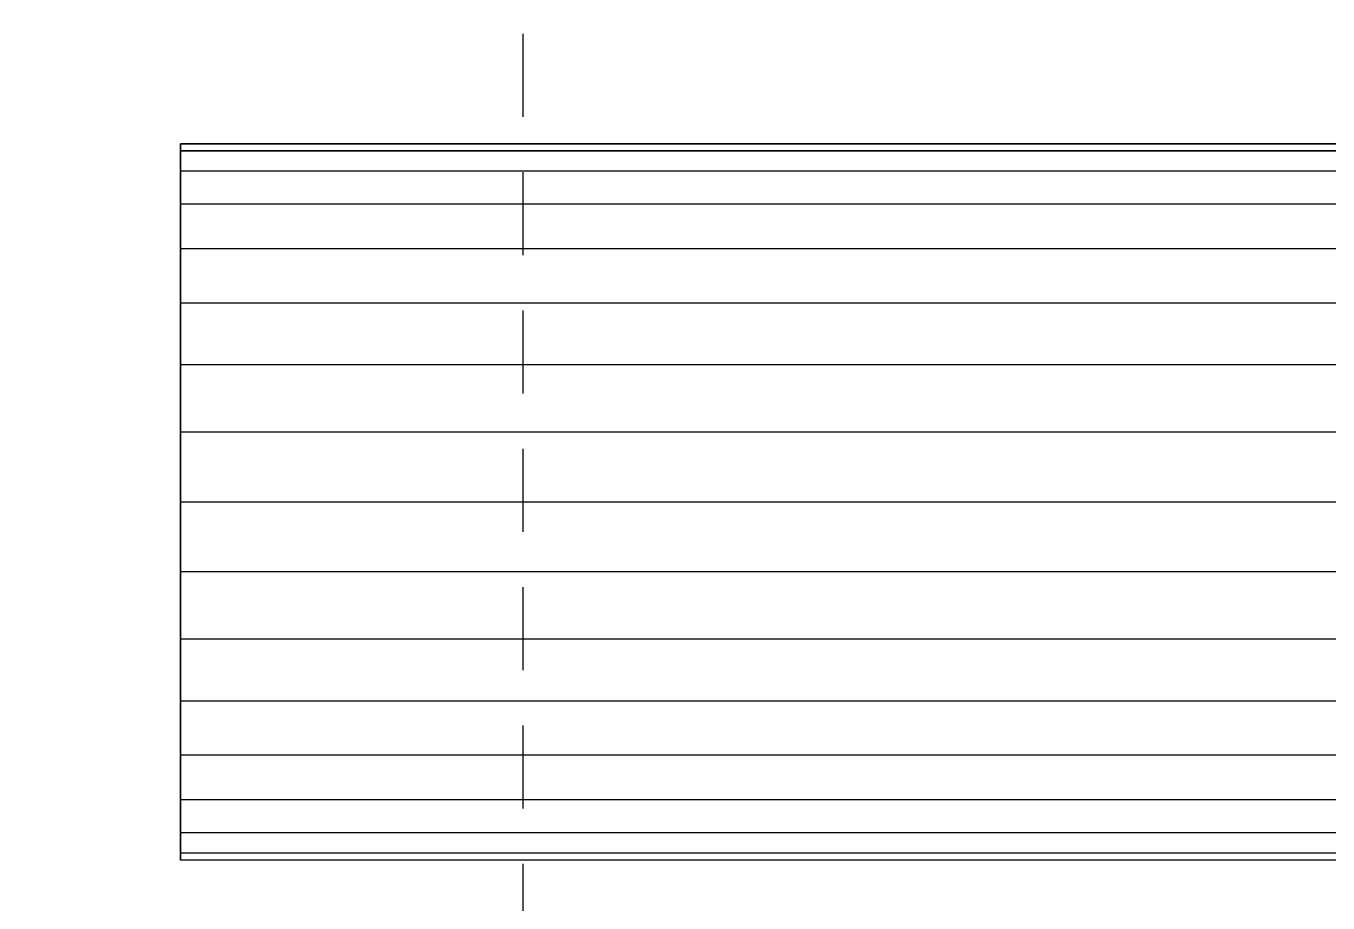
# Model space of a CAD drawing. Header units: millimetres. Extents: x -22443 to 8019, y 3751 to 17584.
# Drawn here: x -19441.9 to -19404.54, y 13608.1 to 13633.26 of the extents above; entities that cross this region are included whole.
import ezdxf

# ---------------------------------------------------------------- set-up
doc = ezdxf.new("R2010")
doc.units = ezdxf.units.MM
doc.linetypes.add('Overhead', pattern=[3.96875, 2.38125, -1.5875])
for name, color, linetype, lineweight in [('A-ANNO-DIMS', 211, 'Continuous', 9), ('A-ANNO-DIMS-50', 211, 'Continuous', 9), ('A-GENM', 13, 'Continuous', 18), ('S-STRS-MBND', 31, 'Overhead', 18)]:
    doc.layers.add(name, color=color, linetype=linetype, lineweight=lineweight)
doc.styles.add('Arial', font='arial.ttf', dxfattribs={"height": 125})
doc.dimstyles.new('Diagonal_-_2_5mm_Arial', dxfattribs={"dimscale": 304.8, "dimtxt": 127.532425, "dimasz": 0.492126, "dimexe": 0.393701, "dimexo": 0.246063, "dimgap": 0.287073, "dimtad": 1, "dimdec": 0, "dimzin": 0, "dimdsep": 46, "dimtxsty": 'Arial', "dimblk1": 'OBLIQUE', "dimblk2": 'OBLIQUE', "dimsah": 1, "dimcen": 0.09, "dimdle": 0.393701, "dimazin": 0, "dimtfac": 1, "dimtdec": 4, "dimtix": 1, "dimtmove": 0, "dimatfit": 3, "dimfxl": 1, "dimtvp": 1, "dimtolj": 1, "dimtzin": 0, "dimarcsym": 2})

# ---------------------------------------------------------------- blocks, each defined once
blk = doc.blocks.new('Nevera autoservicio 1_34m - Nevera autoservicio 1_34m-502275-Level 1')
at = {"layer": 'A-GENM'}
for p, q in [((205.269, -556.59), (205.269, -556.788)), ((205.269, -556.59), (205.269, -556.788)), ((404.102, -556.59), (205.269, -556.59)), ((205.269, -556.59), (205.269, -556.788)), ((404.102, -556.59), (205.269, -556.59)), ((205.269, -556.59), (205.269, -556.788)), ((205.269, -556.59), (205.269, -556.788)), ((205.269, -556.59), (205.269, -556.788)), ((404.102, -556.59), (205.269, -556.59)), ((205.269, -556.788), (205.269, -556.59)), ((205.269, -556.59), (404.102, -556.59)), ((205.269, -556.59), (205.269, -556.788)), ((205.269, -556.59), (205.269, -556.788)), ((205.269, -556.59), (205.269, -556.788)), ((404.102, -556.59), (205.269, -556.59)), ((205.269, -556.788), (205.269, -556.59)), ((205.269, -556.788), (205.269, -556.59)), ((404.102, -556.59), (205.269, -556.59)), ((205.269, -556.59), (205.269, -556.788)), ((205.269, -556.59), (205.269, -556.788)), ((404.102, -556.59), (205.269, -556.59)), ((205.269, -556.59), (205.269, -556.788)), ((404.102, -556.59), (205.269, -556.59)), ((205.269, -556.59), (205.269, -556.788)), ((205.269, -556.59), (205.269, -556.788)), ((205.269, -556.59), (205.269, -556.788)), ((205.269, -556.788), (205.269, -556.59)), ((404.102, -556.59), (205.269, -556.59)), ((404.102, -556.59), (205.269, -556.59)), ((205.269, -556.59), (205.269, -556.788)), ((205.269, -556.59), (205.269, -556.788)), ((205.269, -556.59), (205.269, -556.788)), ((205.269, -556.788), (205.269, -556.59)), ((404.102, -556.59), (205.269, -556.59)), ((404.102, -556.59), (205.269, -556.59)), ((205.269, -556.59), (205.269, -556.788)), ((205.269, -557.373), (205.269, -556.788)), ((205.269, -556.788), (205.269, -557.373)), ((404.102, -556.788), (205.269, -556.788)), ((404.102, -556.788), (205.269, -556.788)), ((205.269, -557.373), (205.269, -556.788)), ((404.102, -556.788), (205.269, -556.788)), ((205.269, -556.788), (205.269, -557.373)), ((404.102, -556.788), (205.269, -556.788)), ((205.269, -557.373), (205.269, -556.788)), ((205.269, -556.788), (205.269, -557.373)), ((404.102, -556.788), (205.269, -556.788)), ((404.102, -556.788), (205.269, -556.788)), ((205.269, -557.373), (205.269, -556.788)), ((404.102, -556.788), (205.269, -556.788)), ((205.269, -556.788), (205.269, -557.373)), ((404.102, -556.788), (205.269, -556.788)), ((205.269, -557.373), (205.269, -556.788)), ((205.269, -556.788), (205.269, -557.373)), ((404.102, -556.788), (205.269, -556.788)), ((404.102, -556.788), (205.269, -556.788)), ((205.269, -557.373), (205.269, -556.788)), ((404.102, -556.788), (205.269, -556.788)), ((205.269, -556.788), (205.269, -557.373)), ((205.269, -556.788), (404.102, -556.788)), ((205.269, -557.373), (205.269, -556.788)), ((205.269, -556.788), (205.269, -557.373)), ((404.102, -556.788), (205.269, -556.788)), ((404.102, -556.788), (205.269, -556.788)), ((205.269, -557.373), (205.269, -556.788)), ((404.102, -556.788), (205.269, -556.788)), ((205.269, -556.788), (205.269, -557.373)), ((404.102, -556.788), (205.269, -556.788)), ((205.269, -557.373), (205.269, -556.788)), ((205.269, -556.788), (205.269, -557.373)), ((404.102, -556.788), (205.269, -556.788)), ((404.102, -556.788), (205.269, -556.788)), ((205.269, -557.373), (205.269, -556.788)), ((404.102, -556.788), (205.269, -556.788)), ((205.269, -556.788), (205.269, -557.373)), ((404.102, -556.788), (205.269, -556.788)), ((205.269, -557.373), (205.269, -556.788)), ((205.269, -556.788), (205.269, -557.373)), ((404.102, -556.788), (205.269, -556.788)), ((404.102, -556.788), (205.269, -556.788)), ((205.269, -557.373), (205.269, -556.788)), ((404.102, -556.788), (205.269, -556.788)), ((205.269, -556.788), (205.269, -557.373)), ((404.102, -556.788), (205.269, -556.788)), ((205.269, -558.322), (205.269, -557.373)), ((205.269, -557.373), (205.269, -558.322)), ((404.102, -557.373), (205.269, -557.373)), ((404.102, -557.373), (205.269, -557.373)), ((205.269, -558.322), (205.269, -557.373)), ((404.102, -557.373), (205.269, -557.373)), ((205.269, -557.373), (205.269, -558.322)), ((404.102, -557.373), (205.269, -557.373)), ((205.269, -558.322), (205.269, -557.373)), ((205.269, -557.373), (205.269, -558.322)), ((404.102, -557.373), (205.269, -557.373)), ((404.102, -557.373), (205.269, -557.373)), ((205.269, -558.322), (205.269, -557.373)), ((404.102, -557.373), (205.269, -557.373)), ((205.269, -557.373), (205.269, -558.322)), ((404.102, -557.373), (205.269, -557.373)), ((205.269, -558.322), (205.269, -557.373)), ((205.269, -557.373), (205.269, -558.322)), ((404.102, -557.373), (205.269, -557.373)), ((404.102, -557.373), (205.269, -557.373)), ((205.269, -558.322), (205.269, -557.373)), ((404.102, -557.373), (205.269, -557.373)), ((205.269, -557.373), (205.269, -558.322)), ((404.102, -557.373), (205.269, -557.373)), ((205.269, -558.322), (205.269, -557.373)), ((205.269, -557.373), (205.269, -558.322)), ((404.102, -557.373), (205.269, -557.373)), ((404.102, -557.373), (205.269, -557.373)), ((205.269, -558.322), (205.269, -557.373)), ((404.102, -557.373), (205.269, -557.373)), ((205.269, -557.373), (205.269, -558.322)), ((404.102, -557.373), (205.269, -557.373)), ((205.269, -558.322), (205.269, -557.373)), ((205.269, -557.373), (205.269, -558.322)), ((404.102, -557.373), (205.269, -557.373)), ((404.102, -557.373), (205.269, -557.373)), ((205.269, -558.322), (205.269, -557.373)), ((404.102, -557.373), (205.269, -557.373)), ((205.269, -557.373), (205.269, -558.322)), ((404.102, -557.373), (205.269, -557.373)), ((205.269, -558.322), (205.269, -557.373)), ((205.269, -557.373), (205.269, -558.322)), ((404.102, -557.373), (205.269, -557.373)), ((404.102, -557.373), (205.269, -557.373)), ((205.269, -558.322), (205.269, -557.373)), ((404.102, -557.373), (205.269, -557.373)), ((205.269, -557.373), (205.269, -558.322)), ((404.102, -557.373), (205.269, -557.373)), ((205.269, -559.6), (205.269, -558.322)), ((205.269, -558.322), (205.269, -559.6)), ((404.102, -558.322), (205.269, -558.322)), ((404.102, -558.322), (205.269, -558.322)), ((205.269, -559.6), (205.269, -558.322)), ((404.102, -558.322), (205.269, -558.322)), ((205.269, -558.322), (205.269, -559.6)), ((404.102, -558.322), (205.269, -558.322)), ((205.269, -559.6), (205.269, -558.322)), ((205.269, -558.322), (205.269, -559.6)), ((404.102, -558.322), (205.269, -558.322)), ((404.102, -558.322), (205.269, -558.322)), ((205.269, -559.6), (205.269, -558.322)), ((404.102, -558.322), (205.269, -558.322)), ((205.269, -558.322), (205.269, -559.6)), ((404.102, -558.322), (205.269, -558.322)), ((205.269, -559.6), (205.269, -558.322)), ((205.269, -558.322), (205.269, -559.6)), ((404.102, -558.322), (205.269, -558.322)), ((404.102, -558.322), (205.269, -558.322)), ((205.269, -559.6), (205.269, -558.322)), ((404.102, -558.322), (205.269, -558.322)), ((205.269, -558.322), (205.269, -559.6)), ((404.102, -558.322), (205.269, -558.322)), ((205.269, -559.6), (205.269, -558.322)), ((205.269, -558.322), (205.269, -559.6)), ((404.102, -558.322), (205.269, -558.322)), ((404.102, -558.322), (205.269, -558.322)), ((205.269, -559.6), (205.269, -558.322)), ((404.102, -558.322), (205.269, -558.322)), ((205.269, -558.322), (205.269, -559.6)), ((404.102, -558.322), (205.269, -558.322)), ((205.269, -559.6), (205.269, -558.322)), ((205.269, -558.322), (205.269, -559.6)), ((404.102, -558.322), (205.269, -558.322)), ((404.102, -558.322), (205.269, -558.322)), ((205.269, -559.6), (205.269, -558.322)), ((404.102, -558.322), (205.269, -558.322)), ((205.269, -558.322), (205.269, -559.6)), ((404.102, -558.322), (205.269, -558.322)), ((205.269, -559.6), (205.269, -558.322)), ((205.269, -558.322), (205.269, -559.6)), ((404.102, -558.322), (205.269, -558.322)), ((404.102, -558.322), (205.269, -558.322)), ((205.269, -559.6), (205.269, -558.322)), ((404.102, -558.322), (205.269, -558.322)), ((205.269, -558.322), (205.269, -559.6)), ((404.102, -558.322), (205.269, -558.322)), ((205.269, -561.157), (205.269, -559.6)), ((205.269, -559.6), (205.269, -561.157)), ((404.102, -559.6), (205.269, -559.6)), ((404.102, -559.6), (205.269, -559.6)), ((205.269, -561.157), (205.269, -559.6)), ((404.102, -559.6), (205.269, -559.6)), ((205.269, -559.6), (205.269, -561.157)), ((404.102, -559.6), (205.269, -559.6)), ((205.269, -561.157), (205.269, -559.6)), ((205.269, -559.6), (205.269, -561.157)), ((404.102, -559.6), (205.269, -559.6)), ((404.102, -559.6), (205.269, -559.6)), ((205.269, -561.157), (205.269, -559.6)), ((404.102, -559.6), (205.269, -559.6)), ((205.269, -559.6), (205.269, -561.157)), ((404.102, -559.6), (205.269, -559.6)), ((205.269, -561.157), (205.269, -559.6)), ((205.269, -559.6), (205.269, -561.157)), ((404.102, -559.6), (205.269, -559.6)), ((404.102, -559.6), (205.269, -559.6)), ((205.269, -561.157), (205.269, -559.6)), ((404.102, -559.6), (205.269, -559.6)), ((205.269, -559.6), (205.269, -561.157)), ((404.102, -559.6), (205.269, -559.6)), ((205.269, -561.157), (205.269, -559.6)), ((205.269, -559.6), (205.269, -561.157)), ((404.102, -559.6), (205.269, -559.6)), ((404.102, -559.6), (205.269, -559.6)), ((205.269, -561.157), (205.269, -559.6)), ((404.102, -559.6), (205.269, -559.6)), ((205.269, -559.6), (205.269, -561.157)), ((404.102, -559.6), (205.269, -559.6)), ((205.269, -561.157), (205.269, -559.6)), ((205.269, -559.6), (205.269, -561.157)), ((404.102, -559.6), (205.269, -559.6)), ((404.102, -559.6), (205.269, -559.6)), ((205.269, -561.157), (205.269, -559.6)), ((404.102, -559.6), (205.269, -559.6)), ((205.269, -559.6), (205.269, -561.157)), ((404.102, -559.6), (205.269, -559.6)), ((205.269, -561.157), (205.269, -559.6)), ((205.269, -559.6), (205.269, -561.157)), ((404.102, -559.6), (205.269, -559.6)), ((404.102, -559.6), (205.269, -559.6)), ((205.269, -561.157), (205.269, -559.6)), ((404.102, -559.6), (205.269, -559.6)), ((205.269, -559.6), (205.269, -561.157)), ((404.102, -559.6), (205.269, -559.6)), ((205.269, -562.934), (205.269, -561.157)), ((205.269, -561.157), (205.269, -562.934)), ((404.102, -561.157), (205.269, -561.157)), ((404.102, -561.157), (205.269, -561.157)), ((205.269, -562.934), (205.269, -561.157)), ((404.102, -561.157), (205.269, -561.157)), ((205.269, -561.157), (205.269, -562.934)), ((404.102, -561.157), (205.269, -561.157)), ((205.269, -562.934), (205.269, -561.157)), ((205.269, -561.157), (205.269, -562.934)), ((404.102, -561.157), (205.269, -561.157)), ((404.102, -561.157), (205.269, -561.157)), ((205.269, -562.934), (205.269, -561.157)), ((404.102, -561.157), (205.269, -561.157)), ((205.269, -561.157), (205.269, -562.934)), ((404.102, -561.157), (205.269, -561.157)), ((205.269, -562.934), (205.269, -561.157)), ((205.269, -561.157), (205.269, -562.934)), ((404.102, -561.157), (205.269, -561.157)), ((404.102, -561.157), (205.269, -561.157)), ((205.269, -562.934), (205.269, -561.157)), ((404.102, -561.157), (205.269, -561.157)), ((205.269, -561.157), (205.269, -562.934)), ((404.102, -561.157), (205.269, -561.157)), ((205.269, -562.934), (205.269, -561.157)), ((205.269, -561.157), (205.269, -562.934)), ((404.102, -561.157), (205.269, -561.157)), ((404.102, -561.157), (205.269, -561.157)), ((205.269, -562.934), (205.269, -561.157)), ((404.102, -561.157), (205.269, -561.157)), ((205.269, -561.157), (205.269, -562.934)), ((404.102, -561.157), (205.269, -561.157)), ((205.269, -562.934), (205.269, -561.157)), ((205.269, -561.157), (205.269, -562.934)), ((404.102, -561.157), (205.269, -561.157)), ((404.102, -561.157), (205.269, -561.157)), ((205.269, -562.934), (205.269, -561.157)), ((404.102, -561.157), (205.269, -561.157)), ((205.269, -561.157), (205.269, -562.934)), ((404.102, -561.157), (205.269, -561.157)), ((205.269, -562.934), (205.269, -561.157)), ((205.269, -561.157), (205.269, -562.934)), ((404.102, -561.157), (205.269, -561.157)), ((404.102, -561.157), (205.269, -561.157)), ((205.269, -562.934), (205.269, -561.157)), ((404.102, -561.157), (205.269, -561.157)), ((205.269, -561.157), (205.269, -562.934)), ((404.102, -561.157), (205.269, -561.157)), ((205.269, -564.862), (205.269, -562.934)), ((205.269, -562.934), (205.269, -564.862)), ((404.102, -562.934), (205.269, -562.934)), ((404.102, -562.934), (205.269, -562.934)), ((205.269, -564.862), (205.269, -562.934)), ((404.102, -562.934), (205.269, -562.934)), ((205.269, -562.934), (205.269, -564.862)), ((404.102, -562.934), (205.269, -562.934)), ((205.269, -564.862), (205.269, -562.934)), ((205.269, -562.934), (205.269, -564.862)), ((404.102, -562.934), (205.269, -562.934)), ((404.102, -562.934), (205.269, -562.934)), ((205.269, -564.862), (205.269, -562.934)), ((404.102, -562.934), (205.269, -562.934)), ((205.269, -562.934), (205.269, -564.862)), ((404.102, -562.934), (205.269, -562.934)), ((205.269, -564.862), (205.269, -562.934)), ((205.269, -562.934), (205.269, -564.862)), ((404.102, -562.934), (205.269, -562.934)), ((404.102, -562.934), (205.269, -562.934)), ((205.269, -564.862), (205.269, -562.934)), ((404.102, -562.934), (205.269, -562.934)), ((205.269, -562.934), (205.269, -564.862)), ((404.102, -562.934), (205.269, -562.934)), ((205.269, -564.862), (205.269, -562.934)), ((205.269, -562.934), (205.269, -564.862)), ((404.102, -562.934), (205.269, -562.934)), ((404.102, -562.934), (205.269, -562.934)), ((205.269, -564.862), (205.269, -562.934)), ((404.102, -562.934), (205.269, -562.934)), ((205.269, -562.934), (205.269, -564.862)), ((404.102, -562.934), (205.269, -562.934)), ((205.269, -564.862), (205.269, -562.934)), ((205.269, -562.934), (205.269, -564.862)), ((404.102, -562.934), (205.269, -562.934)), ((404.102, -562.934), (205.269, -562.934)), ((205.269, -564.862), (205.269, -562.934)), ((404.102, -562.934), (205.269, -562.934)), ((205.269, -562.934), (205.269, -564.862)), ((404.102, -562.934), (205.269, -562.934)), ((205.269, -564.862), (205.269, -562.934)), ((205.269, -562.934), (205.269, -564.862)), ((404.102, -562.934), (205.269, -562.934)), ((404.102, -562.934), (205.269, -562.934)), ((205.269, -564.862), (205.269, -562.934)), ((404.102, -562.934), (205.269, -562.934)), ((205.269, -562.934), (205.269, -564.862)), ((404.102, -562.934), (205.269, -562.934)), ((205.269, -566.867), (205.269, -564.862)), ((205.269, -564.862), (205.269, -566.867)), ((404.102, -564.862), (205.269, -564.862)), ((404.102, -564.862), (205.269, -564.862)), ((205.269, -566.867), (205.269, -564.862)), ((404.102, -564.862), (205.269, -564.862)), ((205.269, -564.862), (205.269, -566.867)), ((404.102, -564.862), (205.269, -564.862)), ((205.269, -566.867), (205.269, -564.862)), ((205.269, -564.862), (205.269, -566.867)), ((404.102, -564.862), (205.269, -564.862)), ((404.102, -564.862), (205.269, -564.862)), ((205.269, -566.867), (205.269, -564.862)), ((404.102, -564.862), (205.269, -564.862)), ((205.269, -564.862), (205.269, -566.867)), ((404.102, -564.862), (205.269, -564.862)), ((205.269, -566.867), (205.269, -564.862)), ((205.269, -564.862), (205.269, -566.867)), ((404.102, -564.862), (205.269, -564.862)), ((404.102, -564.862), (205.269, -564.862)), ((205.269, -566.867), (205.269, -564.862)), ((404.102, -564.862), (205.269, -564.862)), ((205.269, -564.862), (205.269, -566.867)), ((404.102, -564.862), (205.269, -564.862)), ((205.269, -566.867), (205.269, -564.862)), ((205.269, -564.862), (205.269, -566.867)), ((404.102, -564.862), (205.269, -564.862)), ((404.102, -564.862), (205.269, -564.862)), ((205.269, -566.867), (205.269, -564.862)), ((404.102, -564.862), (205.269, -564.862)), ((205.269, -564.862), (205.269, -566.867)), ((404.102, -564.862), (205.269, -564.862)), ((205.269, -566.867), (205.269, -564.862)), ((205.269, -564.862), (205.269, -566.867)), ((404.102, -564.862), (205.269, -564.862)), ((404.102, -564.862), (205.269, -564.862)), ((205.269, -566.867), (205.269, -564.862)), ((404.102, -564.862), (205.269, -564.862)), ((205.269, -564.862), (205.269, -566.867)), ((404.102, -564.862), (205.269, -564.862)), ((205.269, -566.867), (205.269, -564.862)), ((205.269, -564.862), (205.269, -566.867)), ((404.102, -564.862), (205.269, -564.862)), ((404.102, -564.862), (205.269, -564.862)), ((205.269, -566.867), (205.269, -564.862)), ((404.102, -564.862), (205.269, -564.862)), ((205.269, -564.862), (205.269, -566.867)), ((404.102, -564.862), (205.269, -564.862)), ((205.269, -566.867), (205.269, -568.872)), ((205.269, -568.872), (205.269, -566.867)), ((404.102, -566.867), (205.269, -566.867)), ((404.102, -566.867), (205.269, -566.867)), ((205.269, -568.872), (205.269, -566.867)), ((404.102, -566.867), (205.269, -566.867)), ((205.269, -566.867), (205.269, -568.872)), ((404.102, -566.867), (205.269, -566.867)), ((205.269, -566.867), (205.269, -568.872)), ((205.269, -568.872), (205.269, -566.867)), ((404.102, -566.867), (205.269, -566.867)), ((404.102, -566.867), (205.269, -566.867)), ((205.269, -568.872), (205.269, -566.867)), ((404.102, -566.867), (205.269, -566.867)), ((205.269, -566.867), (205.269, -568.872)), ((404.102, -566.867), (205.269, -566.867)), ((205.269, -566.867), (205.269, -568.872)), ((205.269, -568.872), (205.269, -566.867)), ((404.102, -566.867), (205.269, -566.867)), ((404.102, -566.867), (205.269, -566.867)), ((205.269, -568.872), (205.269, -566.867)), ((404.102, -566.867), (205.269, -566.867)), ((205.269, -566.867), (205.269, -568.872)), ((404.102, -566.867), (205.269, -566.867)), ((205.269, -566.867), (205.269, -568.872)), ((205.269, -568.872), (205.269, -566.867)), ((404.102, -566.867), (205.269, -566.867)), ((404.102, -566.867), (205.269, -566.867)), ((205.269, -568.872), (205.269, -566.867)), ((404.102, -566.867), (205.269, -566.867)), ((205.269, -566.867), (205.269, -568.872)), ((404.102, -566.867), (205.269, -566.867)), ((205.269, -566.867), (205.269, -568.872)), ((205.269, -568.872), (205.269, -566.867)), ((404.102, -566.867), (205.269, -566.867)), ((404.102, -566.867), (205.269, -566.867)), ((205.269, -568.872), (205.269, -566.867)), ((404.102, -566.867), (205.269, -566.867)), ((205.269, -566.867), (205.269, -568.872)), ((404.102, -566.867), (205.269, -566.867)), ((205.269, -566.867), (205.269, -568.872)), ((205.269, -568.872), (205.269, -566.867)), ((404.102, -566.867), (205.269, -566.867)), ((404.102, -566.867), (205.269, -566.867)), ((205.269, -568.872), (205.269, -566.867)), ((404.102, -566.867), (205.269, -566.867)), ((205.269, -566.867), (205.269, -568.872)), ((404.102, -566.867), (205.269, -566.867)), ((205.269, -568.872), (205.269, -570.8)), ((205.269, -570.8), (205.269, -568.872)), ((404.102, -568.872), (205.269, -568.872)), ((404.102, -568.872), (205.269, -568.872)), ((205.269, -570.8), (205.269, -568.872)), ((404.102, -568.872), (205.269, -568.872)), ((205.269, -568.872), (205.269, -570.8)), ((404.102, -568.872), (205.269, -568.872)), ((205.269, -568.872), (205.269, -570.8)), ((205.269, -570.8), (205.269, -568.872)), ((404.102, -568.872), (205.269, -568.872)), ((404.102, -568.872), (205.269, -568.872)), ((205.269, -570.8), (205.269, -568.872)), ((404.102, -568.872), (205.269, -568.872)), ((205.269, -568.872), (205.269, -570.8)), ((404.102, -568.872), (205.269, -568.872)), ((205.269, -568.872), (205.269, -570.8)), ((205.269, -570.8), (205.269, -568.872)), ((404.102, -568.872), (205.269, -568.872)), ((404.102, -568.872), (205.269, -568.872)), ((205.269, -570.8), (205.269, -568.872)), ((404.102, -568.872), (205.269, -568.872)), ((205.269, -568.872), (205.269, -570.8)), ((404.102, -568.872), (205.269, -568.872)), ((205.269, -568.872), (205.269, -570.8)), ((205.269, -570.8), (205.269, -568.872)), ((404.102, -568.872), (205.269, -568.872)), ((404.102, -568.872), (205.269, -568.872)), ((205.269, -570.8), (205.269, -568.872)), ((404.102, -568.872), (205.269, -568.872)), ((205.269, -568.872), (205.269, -570.8)), ((404.102, -568.872), (205.269, -568.872)), ((205.269, -568.872), (205.269, -570.8)), ((205.269, -570.8), (205.269, -568.872)), ((404.102, -568.872), (205.269, -568.872)), ((404.102, -568.872), (205.269, -568.872)), ((205.269, -570.8), (205.269, -568.872)), ((404.102, -568.872), (205.269, -568.872)), ((205.269, -568.872), (205.269, -570.8)), ((404.102, -568.872), (205.269, -568.872)), ((205.269, -568.872), (205.269, -570.8)), ((205.269, -570.8), (205.269, -568.872)), ((404.102, -568.872), (205.269, -568.872)), ((404.102, -568.872), (205.269, -568.872)), ((205.269, -570.8), (205.269, -568.872)), ((404.102, -568.872), (205.269, -568.872)), ((205.269, -568.872), (205.269, -570.8)), ((404.102, -568.872), (205.269, -568.872)), ((205.269, -570.8), (205.269, -572.577)), ((205.269, -572.577), (205.269, -570.8)), ((404.102, -570.8), (205.269, -570.8)), ((404.102, -570.8), (205.269, -570.8)), ((205.269, -572.577), (205.269, -570.8)), ((404.102, -570.8), (205.269, -570.8)), ((205.269, -570.8), (205.269, -572.577)), ((404.102, -570.8), (205.269, -570.8)), ((205.269, -570.8), (205.269, -572.577)), ((205.269, -572.577), (205.269, -570.8)), ((404.102, -570.8), (205.269, -570.8)), ((404.102, -570.8), (205.269, -570.8)), ((205.269, -572.577), (205.269, -570.8)), ((404.102, -570.8), (205.269, -570.8)), ((205.269, -570.8), (205.269, -572.577)), ((404.102, -570.8), (205.269, -570.8)), ((205.269, -570.8), (205.269, -572.577)), ((205.269, -572.577), (205.269, -570.8)), ((404.102, -570.8), (205.269, -570.8)), ((404.102, -570.8), (205.269, -570.8)), ((205.269, -572.577), (205.269, -570.8)), ((404.102, -570.8), (205.269, -570.8)), ((205.269, -570.8), (205.269, -572.577)), ((404.102, -570.8), (205.269, -570.8)), ((205.269, -570.8), (205.269, -572.577)), ((205.269, -572.577), (205.269, -570.8)), ((404.102, -570.8), (205.269, -570.8)), ((404.102, -570.8), (205.269, -570.8)), ((205.269, -572.577), (205.269, -570.8)), ((404.102, -570.8), (205.269, -570.8)), ((205.269, -570.8), (205.269, -572.577)), ((404.102, -570.8), (205.269, -570.8)), ((205.269, -570.8), (205.269, -572.577)), ((205.269, -572.577), (205.269, -570.8)), ((404.102, -570.8), (205.269, -570.8)), ((404.102, -570.8), (205.269, -570.8)), ((205.269, -572.577), (205.269, -570.8)), ((404.102, -570.8), (205.269, -570.8)), ((205.269, -570.8), (205.269, -572.577)), ((404.102, -570.8), (205.269, -570.8)), ((205.269, -570.8), (205.269, -572.577)), ((205.269, -572.577), (205.269, -570.8)), ((404.102, -570.8), (205.269, -570.8)), ((404.102, -570.8), (205.269, -570.8)), ((205.269, -572.577), (205.269, -570.8)), ((404.102, -570.8), (205.269, -570.8)), ((205.269, -570.8), (205.269, -572.577)), ((404.102, -570.8), (205.269, -570.8)), ((205.269, -572.577), (205.269, -574.134)), ((205.269, -572.577), (205.269, -574.134)), ((404.102, -572.577), (205.269, -572.577)), ((404.102, -572.577), (205.269, -572.577)), ((205.269, -574.134), (205.269, -572.577)), ((404.102, -572.577), (205.269, -572.577)), ((205.269, -572.577), (205.269, -574.134)), ((404.102, -572.577), (205.269, -572.577)), ((205.269, -572.577), (205.269, -574.134)), ((205.269, -574.134), (205.269, -572.577)), ((404.102, -572.577), (205.269, -572.577)), ((404.102, -572.577), (205.269, -572.577)), ((205.269, -574.134), (205.269, -572.577)), ((404.102, -572.577), (205.269, -572.577)), ((205.269, -572.577), (205.269, -574.134)), ((404.102, -572.577), (205.269, -572.577)), ((205.269, -572.577), (205.269, -574.134)), ((205.269, -574.134), (205.269, -572.577)), ((404.102, -572.577), (205.269, -572.577)), ((404.102, -572.577), (205.269, -572.577)), ((205.269, -574.134), (205.269, -572.577)), ((404.102, -572.577), (205.269, -572.577)), ((205.269, -572.577), (205.269, -574.134)), ((404.102, -572.577), (205.269, -572.577)), ((205.269, -572.577), (205.269, -574.134)), ((205.269, -572.577), (205.269, -574.134)), ((404.102, -572.577), (205.269, -572.577)), ((404.102, -572.577), (205.269, -572.577)), ((205.269, -574.134), (205.269, -572.577)), ((404.102, -572.577), (205.269, -572.577)), ((205.269, -572.577), (205.269, -574.134)), ((404.102, -572.577), (205.269, -572.577)), ((205.269, -572.577), (205.269, -574.134)), ((205.269, -574.134), (205.269, -572.577)), ((404.102, -572.577), (205.269, -572.577)), ((404.102, -572.577), (205.269, -572.577)), ((205.269, -574.134), (205.269, -572.577)), ((404.102, -572.577), (205.269, -572.577)), ((205.269, -572.577), (205.269, -574.134)), ((404.102, -572.577), (205.269, -572.577)), ((205.269, -572.577), (205.269, -574.134)), ((205.269, -574.134), (205.269, -572.577)), ((404.102, -572.577), (205.269, -572.577)), ((404.102, -572.577), (205.269, -572.577)), ((205.269, -574.134), (205.269, -572.577)), ((404.102, -572.577), (205.269, -572.577)), ((205.269, -572.577), (205.269, -574.134)), ((404.102, -572.577), (205.269, -572.577)), ((205.269, -574.134), (205.269, -575.412)), ((205.269, -575.412), (205.269, -574.134)), ((404.102, -574.134), (205.269, -574.134)), ((404.102, -574.134), (205.269, -574.134)), ((205.269, -575.412), (205.269, -574.134)), ((404.102, -574.134), (205.269, -574.134)), ((205.269, -574.134), (205.269, -575.412)), ((404.102, -574.134), (205.269, -574.134)), ((205.269, -574.134), (205.269, -575.412)), ((205.269, -575.412), (205.269, -574.134)), ((404.102, -574.134), (205.269, -574.134)), ((404.102, -574.134), (205.269, -574.134)), ((205.269, -575.412), (205.269, -574.134)), ((404.102, -574.134), (205.269, -574.134)), ((205.269, -574.134), (205.269, -575.412)), ((404.102, -574.134), (205.269, -574.134)), ((205.269, -574.134), (205.269, -575.412)), ((205.269, -575.412), (205.269, -574.134)), ((404.102, -574.134), (205.269, -574.134)), ((404.102, -574.134), (205.269, -574.134)), ((205.269, -575.412), (205.269, -574.134)), ((404.102, -574.134), (205.269, -574.134)), ((205.269, -574.134), (205.269, -575.412)), ((404.102, -574.134), (205.269, -574.134)), ((205.269, -574.134), (205.269, -575.412)), ((205.269, -575.412), (205.269, -574.134)), ((404.102, -574.134), (205.269, -574.134)), ((404.102, -574.134), (205.269, -574.134)), ((205.269, -575.412), (205.269, -574.134)), ((404.102, -574.134), (205.269, -574.134)), ((205.269, -574.134), (205.269, -575.412)), ((404.102, -574.134), (205.269, -574.134)), ((205.269, -574.134), (205.269, -575.412)), ((205.269, -575.412), (205.269, -574.134)), ((404.102, -574.134), (205.269, -574.134)), ((404.102, -574.134), (205.269, -574.134)), ((205.269, -575.412), (205.269, -574.134)), ((404.102, -574.134), (205.269, -574.134)), ((205.269, -574.134), (205.269, -575.412)), ((404.102, -574.134), (205.269, -574.134)), ((205.269, -574.134), (205.269, -575.412)), ((205.269, -575.412), (205.269, -574.134)), ((404.102, -574.134), (205.269, -574.134)), ((404.102, -574.134), (205.269, -574.134)), ((205.269, -575.412), (205.269, -574.134)), ((404.102, -574.134), (205.269, -574.134)), ((205.269, -574.134), (205.269, -575.412)), ((404.102, -574.134), (205.269, -574.134)), ((205.269, -575.412), (205.269, -576.362)), ((205.269, -575.412), (205.269, -576.362)), ((404.102, -575.412), (205.269, -575.412)), ((404.102, -575.412), (205.269, -575.412)), ((205.269, -576.362), (205.269, -575.412)), ((404.102, -575.412), (205.269, -575.412)), ((205.269, -575.412), (205.269, -576.362)), ((404.102, -575.412), (205.269, -575.412)), ((205.269, -575.412), (205.269, -576.362)), ((205.269, -575.412), (205.269, -576.362)), ((404.102, -575.412), (205.269, -575.412)), ((404.102, -575.412), (205.269, -575.412)), ((205.269, -576.362), (205.269, -575.412)), ((404.102, -575.412), (205.269, -575.412)), ((205.269, -575.412), (205.269, -576.362)), ((404.102, -575.412), (205.269, -575.412)), ((205.269, -575.412), (205.269, -576.362)), ((205.269, -575.412), (205.269, -576.362)), ((404.102, -575.412), (205.269, -575.412)), ((404.102, -575.412), (205.269, -575.412)), ((205.269, -576.362), (205.269, -575.412)), ((404.102, -575.412), (205.269, -575.412)), ((205.269, -575.412), (205.269, -576.362)), ((404.102, -575.412), (205.269, -575.412)), ((205.269, -575.412), (205.269, -576.362)), ((205.269, -575.412), (205.269, -576.362)), ((404.102, -575.412), (205.269, -575.412)), ((404.102, -575.412), (205.269, -575.412)), ((205.269, -576.362), (205.269, -575.412)), ((404.102, -575.412), (205.269, -575.412)), ((205.269, -575.412), (205.269, -576.362)), ((404.102, -575.412), (205.269, -575.412)), ((205.269, -575.412), (205.269, -576.362)), ((205.269, -575.412), (205.269, -576.362)), ((404.102, -575.412), (205.269, -575.412)), ((404.102, -575.412), (205.269, -575.412)), ((205.269, -576.362), (205.269, -575.412)), ((404.102, -575.412), (205.269, -575.412)), ((205.269, -575.412), (205.269, -576.362)), ((404.102, -575.412), (205.269, -575.412)), ((205.269, -575.412), (205.269, -576.362)), ((205.269, -575.412), (205.269, -576.362)), ((404.102, -575.412), (205.269, -575.412)), ((404.102, -575.412), (205.269, -575.412)), ((205.269, -576.362), (205.269, -575.412)), ((404.102, -575.412), (205.269, -575.412)), ((205.269, -575.412), (205.269, -576.362)), ((404.102, -575.412), (205.269, -575.412)), ((205.269, -576.946), (205.269, -576.362)), ((205.269, -576.946), (205.269, -576.362)), ((404.102, -576.362), (205.269, -576.362)), ((404.102, -576.362), (205.269, -576.362)), ((205.269, -576.946), (205.269, -576.362)), ((404.102, -576.362), (205.269, -576.362)), ((205.269, -576.362), (205.269, -576.946)), ((404.102, -576.362), (205.269, -576.362)), ((205.269, -576.362), (205.269, -576.946)), ((205.269, -576.946), (205.269, -576.362)), ((404.102, -576.362), (205.269, -576.362)), ((404.102, -576.362), (205.269, -576.362)), ((205.269, -576.946), (205.269, -576.362)), ((404.102, -576.362), (205.269, -576.362)), ((205.269, -576.362), (205.269, -576.946)), ((404.102, -576.362), (205.269, -576.362)), ((205.269, -576.946), (205.269, -576.362)), ((205.269, -576.946), (205.269, -576.362)), ((404.102, -576.362), (205.269, -576.362)), ((404.102, -576.362), (205.269, -576.362)), ((205.269, -576.946), (205.269, -576.362)), ((404.102, -576.362), (205.269, -576.362)), ((205.269, -576.362), (205.269, -576.946)), ((404.102, -576.362), (205.269, -576.362)), ((205.269, -576.946), (205.269, -576.362)), ((205.269, -576.946), (205.269, -576.362)), ((404.102, -576.362), (205.269, -576.362)), ((404.102, -576.362), (205.269, -576.362)), ((205.269, -576.946), (205.269, -576.362)), ((404.102, -576.362), (205.269, -576.362)), ((205.269, -576.362), (205.269, -576.946)), ((404.102, -576.362), (205.269, -576.362)), ((205.269, -576.362), (205.269, -576.946)), ((205.269, -576.946), (205.269, -576.362)), ((404.102, -576.362), (205.269, -576.362)), ((404.102, -576.362), (205.269, -576.362)), ((205.269, -576.946), (205.269, -576.362)), ((404.102, -576.362), (205.269, -576.362)), ((205.269, -576.362), (205.269, -576.946)), ((404.102, -576.362), (205.269, -576.362)), ((205.269, -576.946), (205.269, -576.362)), ((205.269, -576.946), (205.269, -576.362)), ((404.102, -576.362), (205.269, -576.362)), ((404.102, -576.362), (205.269, -576.362)), ((205.269, -576.946), (205.269, -576.362)), ((404.102, -576.362), (205.269, -576.362)), ((205.269, -576.362), (205.269, -576.946)), ((404.102, -576.362), (205.269, -576.362)), ((205.269, -576.946), (205.269, -577.144)), ((205.269, -577.144), (205.269, -576.946)), ((404.102, -576.946), (205.269, -576.946)), ((404.102, -576.946), (205.269, -576.946)), ((205.269, -576.946), (205.269, -577.144)), ((404.102, -576.946), (205.269, -576.946)), ((205.269, -576.946), (205.269, -577.144)), ((404.102, -576.946), (205.269, -576.946)), ((205.269, -576.946), (205.269, -577.144)), ((205.269, -577.144), (205.269, -576.946)), ((404.102, -576.946), (205.269, -576.946)), ((404.102, -576.946), (205.269, -576.946)), ((205.269, -577.144), (205.269, -576.946)), ((404.102, -576.946), (205.269, -576.946)), ((205.269, -576.946), (205.269, -577.144)), ((404.102, -576.946), (205.269, -576.946)), ((205.269, -576.946), (205.269, -577.144)), ((205.269, -577.144), (205.269, -576.946)), ((404.102, -576.946), (205.269, -576.946)), ((404.102, -576.946), (205.269, -576.946)), ((205.269, -577.144), (205.269, -576.946)), ((404.102, -576.946), (205.269, -576.946)), ((205.269, -576.946), (205.269, -577.144)), ((404.102, -576.946), (205.269, -576.946)), ((205.269, -576.946), (205.269, -577.144)), ((205.269, -577.144), (205.269, -576.946)), ((404.102, -576.946), (205.269, -576.946)), ((404.102, -576.946), (205.269, -576.946)), ((205.269, -577.144), (205.269, -576.946)), ((404.102, -576.946), (205.269, -576.946)), ((205.269, -576.946), (205.269, -577.144)), ((404.102, -576.946), (205.269, -576.946)), ((205.269, -576.946), (205.269, -577.144)), ((205.269, -577.144), (205.269, -576.946)), ((404.102, -576.946), (205.269, -576.946)), ((404.102, -576.946), (205.269, -576.946)), ((205.269, -577.144), (205.269, -576.946)), ((404.102, -576.946), (205.269, -576.946)), ((205.269, -576.946), (205.269, -577.144)), ((404.102, -576.946), (205.269, -576.946)), ((205.269, -576.946), (205.269, -577.144)), ((205.269, -577.144), (205.269, -576.946)), ((404.102, -576.946), (205.269, -576.946)), ((404.102, -576.946), (205.269, -576.946)), ((205.269, -577.144), (205.269, -576.946)), ((404.102, -576.946), (205.269, -576.946)), ((205.269, -576.946), (205.269, -577.144)), ((404.102, -576.946), (205.269, -576.946)), ((404.102, -577.144), (205.269, -577.144)), ((404.102, -577.144), (205.269, -577.144)), ((404.102, -577.144), (205.269, -577.144)), ((404.102, -577.144), (205.269, -577.144)), ((404.102, -577.144), (205.269, -577.144)), ((404.102, -577.144), (205.269, -577.144)), ((404.102, -577.144), (205.269, -577.144)), ((404.102, -577.144), (205.269, -577.144)), ((404.102, -577.144), (205.269, -577.144)), ((404.102, -577.144), (205.269, -577.144)), ((404.102, -577.144), (205.269, -577.144)), ((404.102, -577.144), (205.269, -577.144))]:
    blk.add_line(p, q, dxfattribs=at)
blk = doc.blocks.new('DIMBLOCK4-Level 1')
at = {"layer": 'A-ANNO-DIMS-50'}
for p, q in [((-22191.521, 15666.468), (-22191.521, 7546.468)), ((-22191.521, 15546.468), (-22311.521, 15546.468)), ((-22191.521, 15546.468), (-11329.566, 15546.468)), ((-22191.521, 7666.468), (-22311.521, 7666.468)), ((-22191.521, 7666.468), (-20582.646, 7666.468))]:
    blk.add_line(p, q, dxfattribs=at)
at = {"layer": 'A-ANNO-DIMS-50', "lineweight": 35}
for p, q in [((-22191.521, 15546.468), (-22266.521, 15621.468)), ((-22191.521, 15546.468), (-22116.521, 15471.468)), ((-22191.521, 7666.468), (-22266.521, 7741.468)), ((-22191.521, 7666.468), (-22116.521, 7591.468))]:
    blk.add_line(p, q, dxfattribs=at)
at = {"layer": 'A-ANNO-DIMS-50', "color": 0, "insert": (-22441.3, 11414.188), "char_height": 125, "width": 461.47117, "attachment_point": 1, "rotation": 90, "line_spacing_factor": 0.941778, "style": 'Arial'}
blk.add_mtext('7880', dxfattribs=at)
blk = doc.blocks.new('_Oblique')
at = {"color": 0, "linetype": 'ByBlock', "lineweight": -2}
blk.add_line((-0.5, -0.5), (0.5, 0.5), dxfattribs=at)

msp = doc.modelspace()

# ---------------------------------------------------------------- linework, layer by layer
at = {"layer": 'S-STRS-MBND'}
msp.add_line((-19427.646, 14466.468), (-19427.646, 10966.468), dxfattribs=at)

# ---------------------------------------------------------------- block references
at = {"layer": 'A-GENM'}
msp.add_blockref('Nevera autoservicio 1_34m - Nevera autoservicio 1_34m-502275-Level 1', (-19642.743, 14186.468), dxfattribs=at)

# ---------------------------------------------------------------- dimensions: what is measured, and where the dimension line sits
at = {"layer": 'A-ANNO-DIMS'}
dim = msp.add_linear_dim(base=(-22191.521, 7666.468), p1=(-11254.566, 15546.468), p2=(-20507.646, 7666.468), angle=90, dimstyle='Diagonal_-_2_5mm_Arial', override={"dimpost": '<>', "dimfxl": 12153.760552}, dxfattribs=at)
dim.commit()
dim.dimension.update_dxf_attribs({"geometry": 'DIMBLOCK4-Level 1', "text_midpoint": (-22342.843, 11606.468)})

doc.saveas('drawing.dxf')
